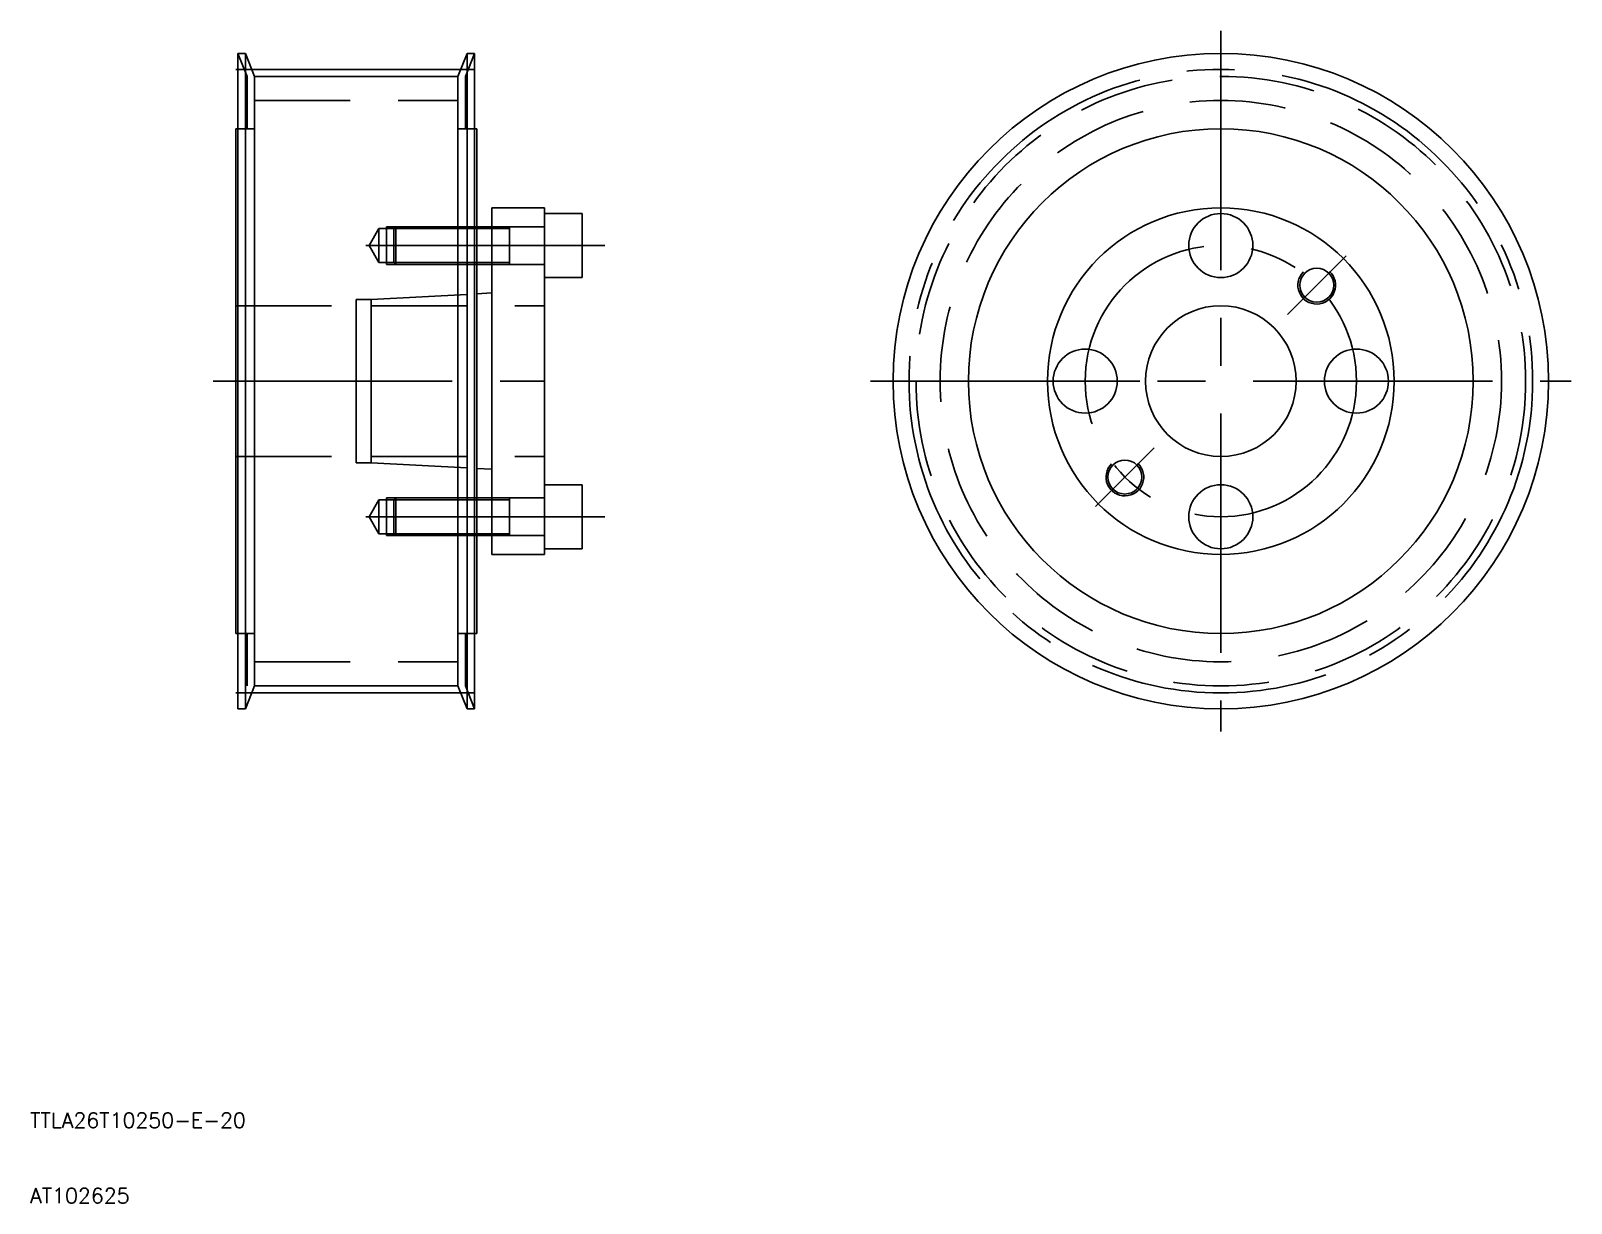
# Model space of a CAD drawing. Extents: x 68 to 272, y 85 to 241.
import ezdxf

# ---------------------------------------------------------------- set-up
doc = ezdxf.new("R2010")
doc.units = 0
doc.linetypes.add('CENTER', pattern=[50.8, 31.75, -6.35, 6.35, -6.35])
doc.linetypes.add('DASHED', pattern=[19.05, 12.7, -6.35])
doc.layers.get('0').update_dxf_attribs({"linetype": 'CONTINUOUS'})
doc.layers.add('CENTER', color=1, linetype='CENTER')
doc.styles.get("Standard").update_dxf_attribs({"font": 'txt.shx'})

msp = doc.modelspace()

# ---------------------------------------------------------------- linework, layer by layer
for p, q in [((96.2, 237.96), (95.2, 237.96)), ((95.2, 237.96), (95.2, 194.46)), ((97.4, 234.91), (96.2, 237.96)), ((96.2, 237.96), (96.2, 194.46)), ((124.4, 234.91), (125.6, 237.96)), ((125.6, 237.96), (126.6, 237.96)), ((125.6, 237.96), (125.6, 194.46)), ((126.6, 237.96), (126.6, 194.46)), ((97.4, 227.96), (97.4, 234.91)), ((97.4, 234.91), (124.4, 234.91)), ((124.4, 227.96), (124.4, 234.91)), ((94.9, 227.96), (95.2, 227.96)), ((94.9, 194.46), (94.9, 227.96)), ((97.4, 227.96), (97.4, 194.46)), ((124.4, 227.96), (124.4, 194.46)), ((126.9, 227.96), (126.6, 227.96)), ((126.9, 194.46), (126.9, 227.96)), ((128.9, 217.46), (135.9, 217.46)), ((128.9, 217.46), (128.9, 214.96)), ((135.9, 217.46), (135.9, 216.71)), ((135.9, 216.71), (135.9, 208.21)), ((135.9, 216.71), (140.9, 216.71)), ((140.9, 216.71), (140.9, 212.46)), ((128.9, 214.96), (126.9, 214.96)), ((128.9, 214.96), (128.9, 209.96)), ((140.9, 208.21), (140.9, 212.46)), ((128.9, 209.96), (126.9, 209.96)), ((128.9, 209.96), (128.9, 206.16)), ((135.9, 208.21), (135.9, 194.46)), ((135.9, 208.21), (140.9, 208.21)), ((128.9, 206.16), (126.9, 206.05)), ((128.9, 206.16), (128.9, 194.46)), ((94.9, 194.46), (94.9, 160.96)), ((95.2, 150.96), (95.2, 194.46)), ((96.2, 150.96), (96.2, 194.46)), ((97.4, 160.96), (97.4, 194.46)), ((124.4, 160.96), (124.4, 194.46)), ((125.6, 150.96), (125.6, 194.46)), ((126.6, 150.96), (126.6, 194.46)), ((126.9, 194.46), (126.9, 160.96)), ((128.9, 182.76), (128.9, 194.46)), ((135.9, 180.71), (135.9, 194.46)), ((128.9, 182.76), (126.9, 182.87)), ((128.9, 178.96), (128.9, 182.76)), ((135.9, 172.21), (135.9, 180.71)), ((135.9, 180.71), (140.9, 180.71)), ((140.9, 180.71), (140.9, 176.46)), ((128.9, 178.96), (126.9, 178.96)), ((128.9, 173.96), (128.9, 178.96)), ((140.9, 172.21), (140.9, 176.46)), ((128.9, 173.96), (126.9, 173.96)), ((128.9, 171.46), (128.9, 173.96)), ((135.9, 172.21), (140.9, 172.21)), ((135.9, 171.46), (135.9, 172.21)), ((128.9, 171.46), (135.9, 171.46)), ((94.9, 160.96), (95.2, 160.96)), ((97.4, 160.96), (97.4, 154.01)), ((124.4, 160.96), (124.4, 154.01)), ((126.9, 160.96), (126.6, 160.96)), ((97.4, 154.01), (96.2, 150.96)), ((97.4, 154.01), (124.4, 154.01)), ((124.4, 154.01), (125.6, 150.96)), ((96.2, 150.96), (95.2, 150.96)), ((125.6, 150.96), (126.6, 150.96))]:
    msp.add_line(p, q)
at = {"color": 3, "linetype": 'DASHED'}
for p, q in [((96.4, 234.91), (95.2, 237.96)), ((125.4, 234.91), (126.6, 237.96)), ((96.4, 227.96), (96.4, 234.91)), ((125.4, 227.96), (125.4, 234.91)), ((97.4, 231.71), (124.4, 231.71)), ((95.2, 227.96), (97.4, 227.96)), ((126.6, 227.96), (124.4, 227.96)), ((113.9, 214.71), (112.6, 212.46)), ((113.9, 214.71), (113.9, 210.21)), ((115.9, 214.71), (113.9, 214.71)), ((114.9, 214.96), (114.9, 212.46)), ((116.15, 214.96), (114.9, 214.96)), ((116.15, 214.96), (115.9, 214.71)), ((115.9, 214.71), (126.9, 214.71)), ((115.9, 214.71), (115.9, 212.46)), ((126.9, 214.96), (116.15, 214.96)), ((116.15, 214.96), (116.15, 212.46)), ((135.9, 214.96), (128.9, 214.96)), ((128.9, 214.71), (131.24, 214.71)), ((131.24, 214.96), (131.24, 212.46)), ((113.9, 210.21), (112.6, 212.46)), ((114.9, 209.96), (114.9, 212.46)), ((115.9, 210.21), (115.9, 212.46)), ((116.15, 209.96), (116.15, 212.46)), ((131.24, 209.96), (131.24, 212.46)), ((115.9, 210.21), (113.9, 210.21)), ((116.15, 209.96), (114.9, 209.96)), ((115.9, 210.21), (126.9, 210.21)), ((116.15, 209.96), (115.9, 210.21)), ((126.9, 209.96), (116.15, 209.96)), ((128.9, 210.21), (131.24, 210.21)), ((135.9, 209.96), (128.9, 209.96)), ((94.9, 204.46), (110.9, 204.46)), ((110.9, 205.31), (110.9, 194.46)), ((110.9, 205.31), (112.9, 205.31)), ((112.9, 205.31), (126.9, 206.05)), ((112.9, 205.31), (112.9, 194.46)), ((112.9, 204.46), (135.9, 204.46)), ((110.9, 183.61), (110.9, 194.46)), ((112.9, 183.61), (112.9, 194.46)), ((94.9, 184.46), (110.9, 184.46)), ((112.9, 184.46), (135.9, 184.46)), ((110.9, 183.61), (112.9, 183.61)), ((112.9, 183.61), (126.9, 182.87)), ((113.9, 178.71), (112.6, 176.46)), ((113.9, 174.21), (113.9, 178.71)), ((115.9, 178.71), (113.9, 178.71)), ((114.9, 178.96), (114.9, 176.46)), ((116.15, 178.96), (114.9, 178.96)), ((116.15, 178.96), (115.9, 178.71)), ((115.9, 178.71), (126.9, 178.71)), ((115.9, 178.71), (115.9, 176.46)), ((126.9, 178.96), (116.15, 178.96)), ((116.15, 178.96), (116.15, 176.46)), ((135.9, 178.96), (128.9, 178.96)), ((128.9, 178.71), (131.24, 178.71)), ((131.24, 178.96), (131.24, 176.46)), ((113.9, 174.21), (112.6, 176.46)), ((114.9, 173.96), (114.9, 176.46)), ((115.9, 174.21), (115.9, 176.46)), ((116.15, 173.96), (116.15, 176.46)), ((131.24, 173.96), (131.24, 176.46)), ((115.9, 174.21), (113.9, 174.21)), ((116.15, 173.96), (114.9, 173.96)), ((115.9, 174.21), (126.9, 174.21)), ((116.15, 173.96), (115.9, 174.21)), ((126.9, 173.96), (116.15, 173.96)), ((128.9, 174.21), (131.24, 174.21)), ((135.9, 173.96), (128.9, 173.96)), ((95.2, 160.96), (97.4, 160.96)), ((96.4, 160.96), (96.4, 154.01)), ((126.6, 160.96), (124.4, 160.96)), ((125.4, 160.96), (125.4, 154.01)), ((97.4, 157.21), (124.4, 157.21)), ((125.4, 154.01), (126.6, 150.96))]:
    msp.add_line(p, q, dxfattribs=at)
at = {"color": 3}
for p, q in [((128.9, 214.71), (126.9, 214.71)), ((128.9, 210.21), (126.9, 210.21)), ((128.9, 178.71), (126.9, 178.71)), ((128.9, 174.21), (126.9, 174.21))]:
    msp.add_line(p, q, dxfattribs=at)
for centre, radius in [((225.64, 194.46), 43.5), ((225.64, 194.46), 33.5), ((225.64, 194.46), 23), ((225.64, 194.46), 23), ((225.64, 212.46), 4.25), ((238.37, 207.19), 2.25), ((225.64, 194.46), 10), ((207.64, 194.46), 4.25), ((243.64, 194.46), 4.25), ((212.91, 181.73), 2.25), ((225.64, 176.46), 4.25)]:
    msp.add_circle(centre, radius)
at = {"color": 3, "linetype": 'DASHED'}
for radius in [40.45, 37.25]:
    msp.add_circle((225.64, 194.46), radius, dxfattribs=at)
at = {"color": 3}
for centre in [(238.37, 207.19), (212.91, 181.73)]:
    msp.add_arc(centre, 2.5, 135, 47, dxfattribs=at)
at = {"layer": 'CENTER'}
for p, q in [((225.64, 240.96), (225.64, 147.96)), ((94.9, 235.84), (126.9, 235.84)), ((91.9, 194.46), (135.9, 194.46)), ((179.14, 194.46), (272.14, 194.46)), ((94.9, 153.08), (126.9, 153.08))]:
    msp.add_line(p, q, dxfattribs=at)
at = {"layer": 'CENTER', "color": 1, "linetype": 'CENTER'}
for p, q in [((143.9, 212.46), (109.6, 212.46)), ((234.48, 203.3), (242.26, 211.08)), ((200.39, 194.46), (214.89, 194.46)), ((209.02, 177.84), (216.8, 185.62)), ((143.9, 176.46), (109.6, 176.46))]:
    msp.add_line(p, q, dxfattribs=at)
at = {"layer": 'CENTER'}
msp.add_circle((225.64, 194.46), 41.38, dxfattribs=at)
at = {"layer": 'CENTER', "color": 1, "linetype": 'CENTER'}
msp.add_circle((225.64, 194.46), 18, dxfattribs=at)

# ---------------------------------------------------------------- texts
for s, p in [('TTLA26T10250-E-20', (67.62, 95.35)), ('AT102625', (67.62, 85.35))]:
    msp.add_text(s, height=2).set_placement(p)

doc.saveas('drawing.dxf')
